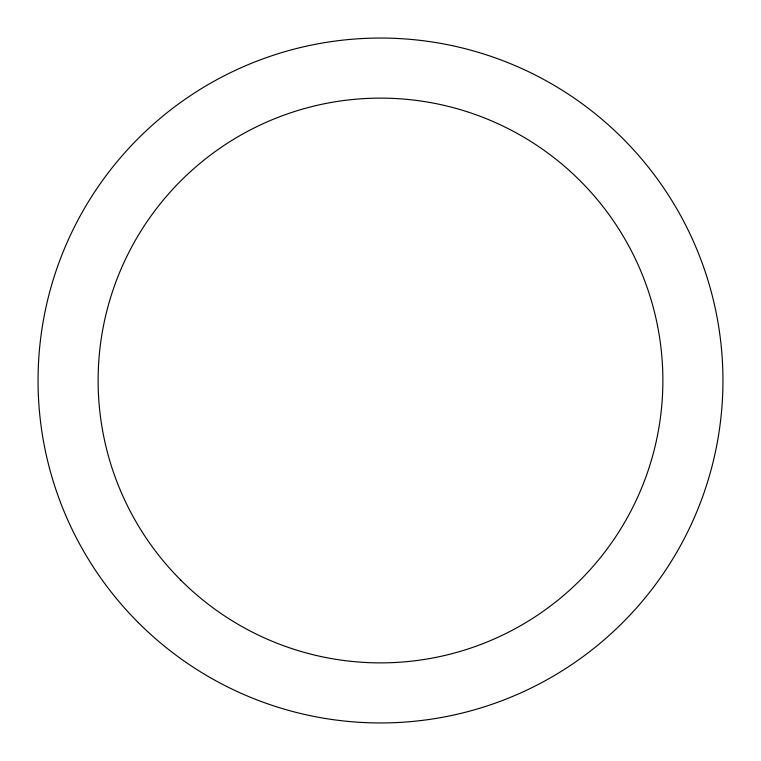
<?xml version="1.0" encoding="UTF-8"?>
<svg xmlns="http://www.w3.org/2000/svg" width="761" height="761" viewBox="0 0 761 761"><rect width="100%" height="100%" fill="white"/><g stroke="black" fill="none" stroke-linecap="round" stroke-linejoin="round"><path stroke-width="1.14" d="M138.35 622.65A342.45 342.45 0 0 0 711.278 469.128A342.45 342.45 0 0 0 291.872 49.722A342.45 342.45 0 0 0 138.35 622.65M180.833 580.167A282.369 282.369 0 0 0 653.252 453.585A282.369 282.369 0 0 0 307.415 107.748A282.369 282.369 0 0 0 180.833 580.167"/></g></svg>
